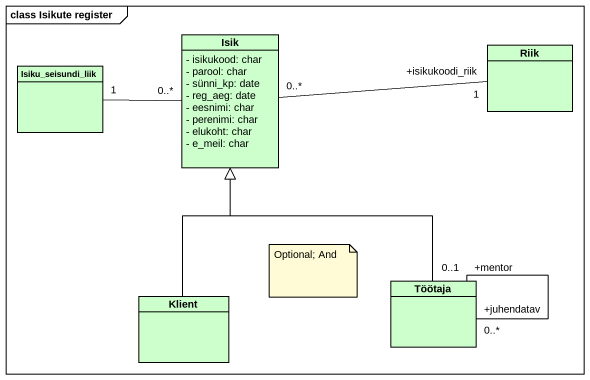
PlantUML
@startuml
mainframe class Isikute register
hide circle
hide empty members
skinparam classAttributeIconSize 0
class Isik #CCFFCC {
  - isikukood: char
  - parool: char
  - sünni_kp: date
  - reg_aeg: date
  - eesnimi: char
  - perenimi: char
  - elukoht: char
  - e_meil: char
}
class Riik #CCFFCC
class Isiku_seisundi_liik #CCFFCC
class Klient #CCFFCC
class Töötaja #CCFFCC
Riik "+isikukoodi_riik\n1" -left- "0..*" Isik
Isiku_seisundi_liik "1" -right- "0..*" Isik
Klient -up-|> Isik
Töötaja -up-|> Isik
Töötaja "+juhendatav\n0..*" -- "+mentor\n0..1" Töötaja
note as N1
  Optional; And
end note
@enduml
